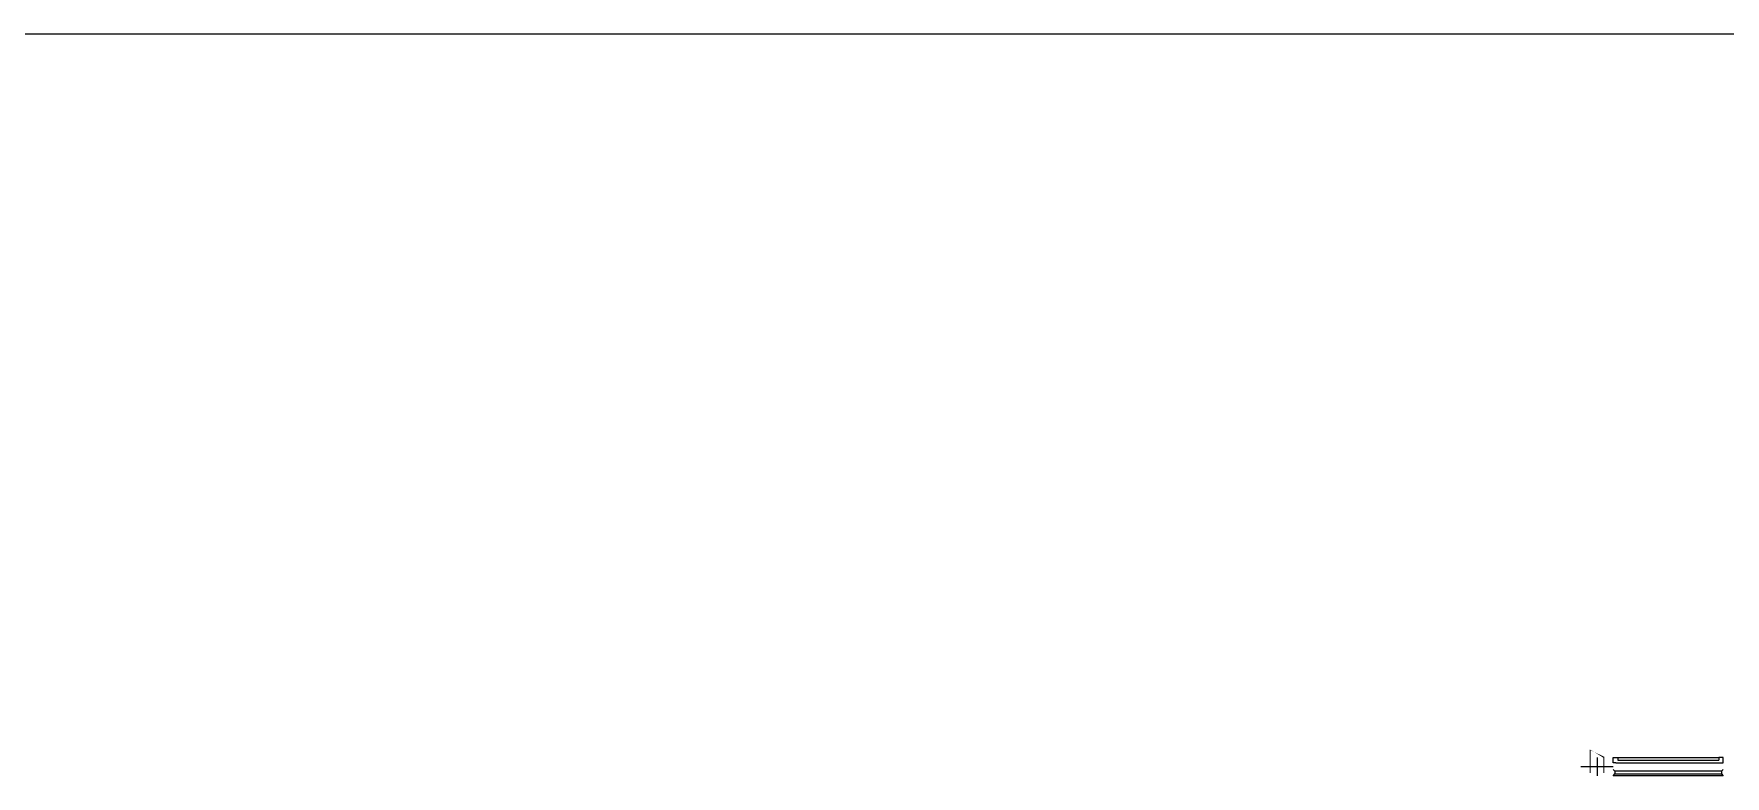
# Model space of a CAD drawing. Extents: x 2803505 to 5851001, y -1372902 to 24339.
# Drawn here: x 2864408 to 2882826, y -964641 to -956554 of the extents above; entities that cross this region are included whole.
import ezdxf

# ---------------------------------------------------------------- set-up
doc = ezdxf.new("R2010")
doc.units = 0
doc.header["$LTSCALE"] = 1000
doc.header["$MEASUREMENT"] = 0
doc.linetypes.add('__DASH', pattern=[0.35, 0.25, -0.1])
doc.linetypes.add('DASH', pattern=[0.35, 0.25, -0.1])
doc.layers.get('0').update_dxf_attribs({"linetype": 'CONTINUOUS'})
for name, color, linetype in [('!!电气', 1, 'CONTINUOUS'), ('3-栏杆1', 252, 'CONTINUOUS'), ('机电标识类', 1, 'CONTINUOUS'), ('污水', 3, 'CONTINUOUS'), ('铝合金', 144, 'CONTINUOUS')]:
    doc.layers.add(name, color=color, linetype=linetype)
doc.layers.add('平面-看线', color=252, linetype='CONTINUOUS', lineweight=15)

# ---------------------------------------------------------------- blocks, each defined once
blk = doc.blocks.new('A$C39FB4DEF')
at = {"linetype": '__DASH', "ltscale": 0.1}
blk.add_wipeout([(99.99999995594777, 100.07672358185337), (100.00000004396126, -100.07672358182077), (250.0000002177876, -100.0767238992848), (250.00000024837226, 100.07672323945005)], dxfattribs=at).dxf.layer = '污水'
at = {"layer": '机电标识类', "color": 250, "linetype": 'DASH', "ltscale": 400}
for p, q in [((350.0000060161692, 0), (0, 0)), ((175.0017480581882, 100.0767232633079), (175.0017480580718, -100.0767235861858))]:
    blk.add_line(p, q, dxfattribs=at)
at = {"layer": '污水', "linetype": '__DASH', "ltscale": 0.1, "const_width": 10}
blk.add_lwpolyline([(100.0000000626897, 100.0767232666258), (100.0000000625732, -100.0767235829262), (250.0000001752633, -100.076723593229), (250.0000001753797, 100.0767232562066)], close=True, dxfattribs=at)
blk = doc.blocks.new('A$C100F5A36')
at = {"layer": '3-栏杆1', "color": 252}
for p, q in [((45622.73551354837, -8033.270763025503), (45602.46688315179, -8015.48318471096)), ((45602.46688315179, -8015.48318471096), (45622.73551336862, -8033.270762867178)), ((45602.46690670121, -8082.399917761213), (45622.73551336583, -8062.553042725543)), ((45622.73551336862, -8033.270762867178), (45622.73551336583, -8062.553042725543)), ((46782.22170141013, -8033.336840385571), (45622.73551336862, -8033.307528297417)), ((45622.73551336583, -8062.589798351983), (46782.22170141293, -8062.619090575492)), ((46782.22170122992, -8033.270763067994), (46802.49033162696, -8015.483184753451)), ((46802.49033162696, -8015.483184753451), (46782.22170141013, -8033.270762909669)), ((46782.22170141013, -8033.270762909669), (46782.22170141293, -8062.553042768035)), ((46782.22170141293, -8062.553042768035), (46802.49030807707, -8082.399917803705)), ((46802.49030807707, -8082.399917803705), (46782.22170141293, -8062.553042768035))]:
    blk.add_line(p, q, dxfattribs=at)
at = {"layer": '平面-看线', "color": 252}
blk.add_line((46802.46690656664, -8082.399917656323), (45602.46690657968, -8082.399917880539), dxfattribs=at)
at = {"layer": '铝合金', "color": 252}
for points in [[(45632.45088300621, -7942.417099890998), (45602.45088406838, -7942.409116410417), (45602.46685347846, -7882.399917579489), (45652.46685170801, -7882.413223380689), (45652.45886822697, -7912.413222318282)], [(45602.45886999741, -7912.399916517315), (45602.46685347846, -7882.399917579489), (45652.46685170801, -7882.413223380689), (45652.46419054735, -7892.413223026553), (45652.46419054735, -7892.413223026553), (45652.45886577852, -7912.422423273092)], [(45652.45886577852, -7912.422423273092), (46752.45886930684, -7912.395811733673)], [(45652.4668492591, -7882.422424335498), (46752.46685278742, -7882.395812795963)], [(46772.45088511799, -7942.401132992352), (46802.45088405581, -7942.409116473049), (46802.46685346542, -7882.399917642237), (46752.46685523586, -7882.386611841153), (46752.45887175528, -7912.386610778864)], [(46802.45886998484, -7912.399916579947), (46802.46685346542, -7882.399917642237), (46752.46685523586, -7882.386611841153), (46752.46419407567, -7892.386611487018), (46752.46419407567, -7892.386611487018), (46752.45886930684, -7912.395811733673)], [(45632.45071491925, -7942.417099845363), (46772.45088511799, -7942.401132992352)]]:
    blk.add_lwpolyline(points, dxfattribs=at)
at = {"color": 252, "xscale": -1}
blk.add_blockref('A$C39FB4DEF', (45602.4669065862, -7982.399917579489), dxfattribs=at)

msp = doc.modelspace()

# ---------------------------------------------------------------- linework, layer by layer
at = {"layer": '!!电气', "color": 252}
msp.add_line((2836003.491352153, -956553.5751154518), (2909608.423133711, -956553.575115452), dxfattribs=at)

# ---------------------------------------------------------------- block references
at = {"layer": '!!电气'}
msp.add_blockref('A$C100F5A36', (2836003.491352153, -956553.575115452), dxfattribs=at)

doc.saveas('drawing.dxf')
